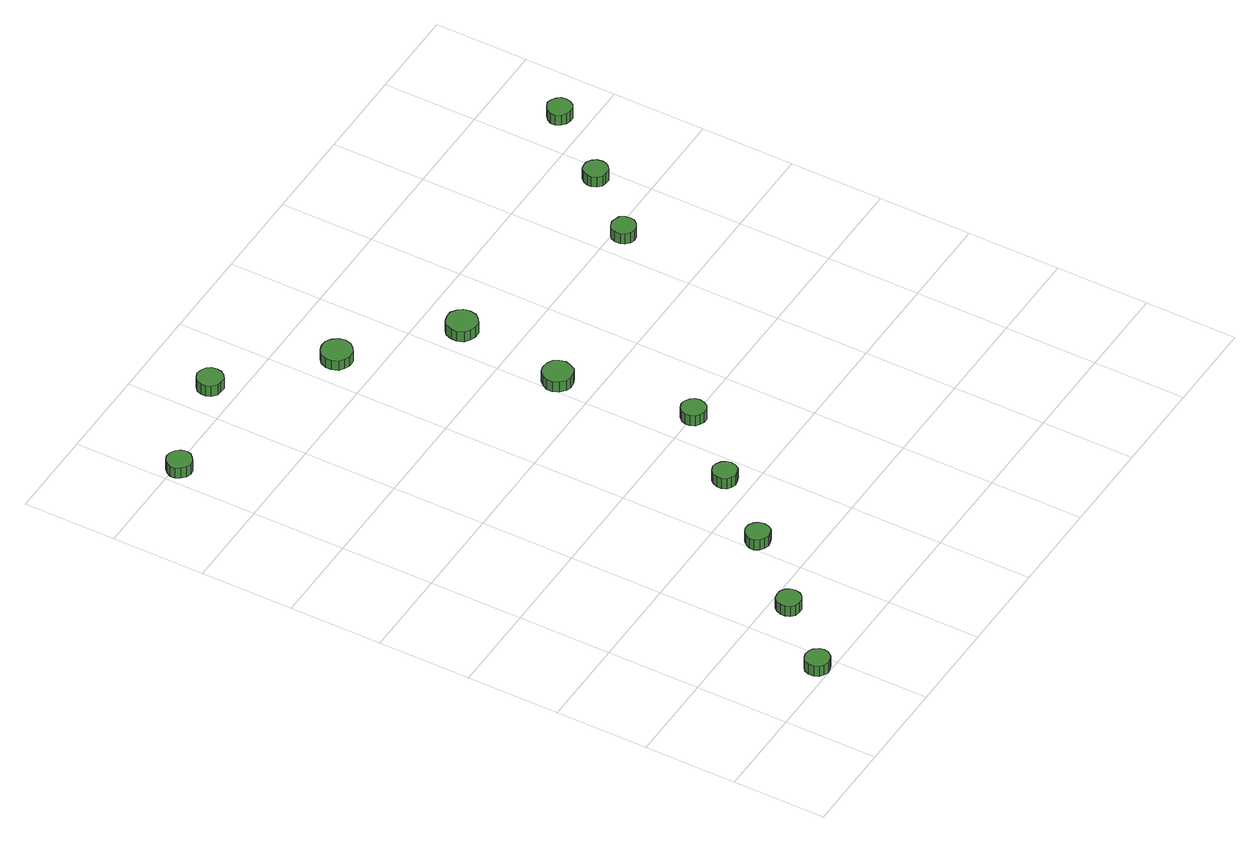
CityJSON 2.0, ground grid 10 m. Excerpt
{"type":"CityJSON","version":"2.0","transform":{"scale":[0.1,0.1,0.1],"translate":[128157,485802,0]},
"CityObjects":{
"tree1":{"type":"SolitaryVegetationObject","attributes":{"function":"something"},"geometry":[{"type":"MultiSurface","lod":"1","boundaries":[[[0,1,2,3,4,5,6,7,8,9,10,11,12,13,14]],[[15,16,17,18,19,20,21,22,23,24,25,26,27,28,29]],[[0,29,28,1]],[[1,28,27,2]],[[2,27,26,3]],[[3,26,25,4]],[[4,25,24,5]],[[5,24,23,6]],[[6,23,22,7]],[[7,22,21,8]],[[8,21,20,9]],[[9,20,19,10]],[[10,19,18,11]],[[11,18,17,12]],[[12,17,16,13]],[[13,16,15,14]],[[14,15,29,0]]]}]},
"tree2":{"type":"SolitaryVegetationObject","attributes":{"function":"something"},"geometry":[{"type":"MultiSurface","lod":"1","boundaries":[[[30,31,32,33,34,35,36,37,38,39,40,41,42,43,44]],[[45,46,47,48,49,50,51,52,53,54,55,56,57,58,59]],[[30,59,58,31]],[[31,58,57,32]],[[32,57,56,33]],[[33,56,55,34]],[[34,55,54,35]],[[35,54,53,36]],[[36,53,52,37]],[[37,52,51,38]],[[38,51,50,39]],[[39,50,49,40]],[[40,49,48,41]],[[41,48,47,42]],[[42,47,46,43]],[[43,46,45,44]],[[44,45,59,30]]]}]},
"tree3":{"type":"SolitaryVegetationObject","attributes":{"function":"something"},"geometry":[{"type":"MultiSurface","lod":"1","boundaries":[[[60,61,62,63,64,65,66,67,68,69,70,71,72,73,74]],[[75,76,77,78,79,80,81,82,83,84,85,86,87,88,89]],[[60,89,88,61]],[[61,88,87,62]],[[62,87,86,63]],[[63,86,85,64]],[[64,85,84,65]],[[65,84,83,66]],[[66,83,82,67]],[[67,82,81,68]],[[68,81,80,69]],[[69,80,79,70]],[[70,79,78,71]],[[71,78,77,72]],[[72,77,76,73]],[[73,76,75,74]],[[74,75,89,60]]]}]},
"tree4":{"type":"SolitaryVegetationObject","attributes":{"function":"something"},"geometry":[{"type":"MultiSurface","lod":"1","boundaries":[[[90,91,92,93,94,95,96,97,98,99,100,101,102,103,104]],[[105,106,107,108,109,110,111,112,113,114,115,116,117,118,119]],[[90,119,118,91]],[[91,118,117,92]],[[92,117,116,93]],[[93,116,115,94]],[[94,115,114,95]],[[95,114,113,96]],[[96,113,112,97]],[[97,112,111,98]],[[98,111,110,99]],[[99,110,109,100]],[[100,109,108,101]],[[101,108,107,102]],[[102,107,106,103]],[[103,106,105,104]],[[104,105,119,90]]]}]},
"tree5":{"type":"SolitaryVegetationObject","attributes":{"function":"something"},"geometry":[{"type":"MultiSurface","lod":"1","boundaries":[[[120,121,122,123,124,125,126,127,128,129,130,131,132,133,134]],[[135,136,137,138,139,140,141,142,143,144,145,146,147,148,149]],[[120,149,148,121]],[[121,148,147,122]],[[122,147,146,123]],[[123,146,145,124]],[[124,145,144,125]],[[125,144,143,126]],[[126,143,142,127]],[[127,142,141,128]],[[128,141,140,129]],[[129,140,139,130]],[[130,139,138,131]],[[131,138,137,132]],[[132,137,136,133]],[[133,136,135,134]],[[134,135,149,120]]]}]},
"tree6":{"type":"SolitaryVegetationObject","attributes":{"function":"something"},"geometry":[{"type":"MultiSurface","lod":"1","boundaries":[[[150,151,152,153,154,155,156,157,158,159,160,161,162,163,164]],[[165,166,167,168,169,170,171,172,173,174,175,176,177,178,179]],[[150,179,178,151]],[[151,178,177,152]],[[152,177,176,153]],[[153,176,175,154]],[[154,175,174,155]],[[155,174,173,156]],[[156,173,172,157]],[[157,172,171,158]],[[158,171,170,159]],[[159,170,169,160]],[[160,169,168,161]],[[161,168,167,162]],[[162,167,166,163]],[[163,166,165,164]],[[164,165,179,150]]]}]},
"tree7":{"type":"SolitaryVegetationObject","attributes":{"function":"something"},"geometry":[{"type":"MultiSurface","lod":"1","boundaries":[[[180,181,182,183,184,185,186,187,188,189,190,191,192,193,194]],[[195,196,197,198,199,200,201,202,203,204,205,206,207,208,209]],[[180,209,208,181]],[[181,208,207,182]],[[182,207,206,183]],[[183,206,205,184]],[[184,205,204,185]],[[185,204,203,186]],[[186,203,202,187]],[[187,202,201,188]],[[188,201,200,189]],[[189,200,199,190]],[[190,199,198,191]],[[191,198,197,192]],[[192,197,196,193]],[[193,196,195,194]],[[194,195,209,180]]]}]},
"tree8":{"type":"SolitaryVegetationObject","attributes":{"function":"something"},"geometry":[{"type":"MultiSurface","lod":"1","boundaries":[[[210,211,212,213,214,215,216,217,218,219,220,221,222,223,224]],[[225,226,227,228,229,230,231,232,233,234,235,236,237,238,239]],[[210,239,238,211]],[[211,238,237,212]],[[212,237,236,213]],[[213,236,235,214]],[[214,235,234,215]],[[215,234,233,216]],[[216,233,232,217]],[[217,232,231,218]],[[218,231,230,219]],[[219,230,229,220]],[[220,229,228,221]],[[221,228,227,222]],[[222,227,226,223]],[[223,226,225,224]],[[224,225,239,210]]]}]},
"tree9":{"type":"SolitaryVegetationObject","attributes":{"function":"something"},"geometry":[{"type":"MultiSurface","lod":"1","boundaries":[[[240,241,242,243,244,245,246,247,248,249,250,251,252,253,254]],[[255,256,257,258,259,260,261,262,263,264,265,266,267,268,269]],[[240,269,268,241]],[[241,268,267,242]],[[242,267,266,243]],[[243,266,265,244]],[[244,265,264,245]],[[245,264,263,246]],[[246,263,262,247]],[[247,262,261,248]],[[248,261,260,249]],[[249,260,259,250]],[[250,259,258,251]],[[251,258,257,252]],[[252,257,256,253]],[[253,256,255,254]],[[254,255,269,240]]]}]},
"tree10":{"type":"SolitaryVegetationObject","attributes":{"function":"something"},"geometry":[{"type":"MultiSurface","lod":"1","boundaries":[[[270,271,272,273,274,275,276,277,278,279,280,281,282,283,284]],[[285,286,287,288,289,290,291,292,293,294,295,296,297,298,299]],[[270,299,298,271]],[[271,298,297,272]],[[272,297,296,273]],[[273,296,295,274]],[[274,295,294,275]],[[275,294,293,276]],[[276,293,292,277]],[[277,292,291,278]],[[278,291,290,279]],[[279,290,289,280]],[[280,289,288,281]],[[281,288,287,282]],[[282,287,286,283]],[[283,286,285,284]],[[284,285,299,270]]]}]},
"tree11":{"type":"SolitaryVegetationObject","attributes":{"function":"something"},"geometry":[{"type":"MultiSurface","lod":"1","boundaries":[[[300,301,302,303,304,305,306,307,308,309,310,311,312,313,314]],[[315,316,317,318,319,320,321,322,323,324,325,326,327,328,329]],[[300,329,328,301]],[[301,328,327,302]],[[302,327,326,303]],[[303,326,325,304]],[[304,325,324,305]],[[305,324,323,306]],[[306,323,322,307]],[[307,322,321,308]],[[308,321,320,309]],[[309,320,319,310]],[[310,319,318,311]],[[311,318,317,312]],[[312,317,316,313]],[[313,316,315,314]],[[314,315,329,300]]]}]},
"tree12":{"type":"SolitaryVegetationObject","attributes":{"function":"something"},"geometry":[{"type":"MultiSurface","lod":"1","boundaries":[[[330,331,332,333,334,335,336,337,338,339,340,341,342,343,344]],[[345,346,347,348,349,350,351,352,353,354,355,356,357,358,359]],[[330,359,358,331]],[[331,358,357,332]],[[332,357,356,333]],[[333,356,355,334]],[[334,355,354,335]],[[335,354,353,336]],[[336,353,352,337]],[[337,352,351,338]],[[338,351,350,339]],[[339,350,349,340]],[[340,349,348,341]],[[341,348,347,342]],[[342,347,346,343]],[[343,346,345,344]],[[344,345,359,330]]]}]},
"tree13":{"type":"SolitaryVegetationObject","attributes":{"function":"something"},"geometry":[{"type":"MultiSurface","lod":"1","boundaries":[[[360,361,362,363,364,365,366,367,368,369,370,371,372,373,374]],[[375,376,377,378,379,380,381,382,383,384,385,386,387,388,389]],[[360,389,388,361]],[[361,388,387,362]],[[362,387,386,363]],[[363,386,385,364]],[[364,385,384,365]],[[365,384,383,366]],[[366,383,382,367]],[[367,382,381,368]],[[368,381,380,369]],[[369,380,379,370]],[[370,379,378,371]],[[371,378,377,372]],[[372,377,376,373]],[[373,376,375,374]],[[374,375,389,360]]]}]}
},
"vertices":[
[97,13,18],[96,18,18],[92,23,18],[88,25,18],[82,26,18],[77,24,18],[73,21,18],[71,16,18],[71,10,18],[73,5,18],[77,2,18],[82,0,18],[88,1,18],[92,3,18],[96,8,18],[96,8,5],[92,3,5],[88,1,5],[82,0,5],[77,2,5],[73,5,5],[71,10,5],[71,16,5],[73,21,5],[77,24,5],[82,26,5],[88,25,5],[92,23,5],[96,18,5],[97,13,5],
[157,81,18],[156,86,18],[153,90,18],[148,93,18],[143,93,18],[138,92,18],[134,88,18],[132,83,18],[132,78,18],[134,73,18],[138,69,18],[143,68,18],[148,68,18],[153,71,18],[156,75,18],[156,75,5],[153,71,5],[148,68,5],[143,68,5],[138,69,5],[134,73,5],[132,78,5],[132,83,5],[134,88,5],[138,92,5],[143,93,5],[148,93,5],[153,90,5],[156,86,5],[157,81,5],
[33,695,17],[32,701,17],[28,705,17],[24,708,17],[18,709,17],[13,707,17],[9,703,17],[6,698,17],[6,693,17],[9,688,17],[13,684,17],[18,682,17],[24,683,17],[28,686,17],[32,690,17],[32,690,4],[28,686,4],[24,683,4],[18,682,4],[13,684,4],[9,688,4],[6,693,4],[6,698,4],[9,703,4],[13,707,4],[18,709,4],[24,708,4],[28,705,4],[32,701,4],[33,695,4],
[225,155,18],[224,160,18],[221,164,18],[216,167,18],[211,168,18],[206,166,18],[202,162,18],[199,157,18],[199,152,18],[202,147,18],[206,144,18],[211,142,18],[216,143,18],[221,145,18],[224,150,18],[224,150,5],[221,145,5],[216,143,5],[211,142,5],[206,144,5],[202,147,5],[199,152,5],[199,157,5],[202,162,5],[206,166,5],[211,168,5],[216,167,5],[221,164,5],[224,160,5],[225,155,5],
[285,227,18],[284,232,18],[281,236,18],[276,239,18],[271,240,18],[266,238,18],[262,234,18],[260,229,18],[260,224,18],[262,219,18],[266,216,18],[271,214,18],[276,215,18],[281,217,18],[284,222,18],[284,222,5],[281,217,5],[276,215,5],[271,214,5],[266,216,5],[262,219,5],[260,224,5],[260,229,5],[262,234,5],[266,238,5],[271,240,5],[276,239,5],[281,236,5],[284,232,5],[285,227,5],
[149,728,19],[148,734,19],[145,738,19],[140,741,19],[134,742,19],[129,740,19],[124,736,19],[122,731,19],[122,725,19],[124,720,19],[129,716,19],[134,715,19],[140,715,19],[145,718,19],[148,723,19],[148,723,6],[145,718,6],[140,715,6],[134,715,6],[129,716,6],[124,720,6],[122,725,6],[122,731,6],[124,736,6],[129,740,6],[134,742,6],[140,741,6],[145,738,6],[148,734,6],[149,728,6],
[348,299,18],[347,304,18],[344,308,18],[339,311,18],[334,312,18],[329,310,18],[325,306,18],[323,301,18],[323,296,18],[325,291,18],[329,288,18],[334,286,18],[339,286,18],[344,289,18],[347,294,18],[347,294,5],[344,289,5],[339,286,5],[334,286,5],[329,288,5],[325,291,5],[323,296,5],[323,301,5],[325,306,5],[329,310,5],[334,312,5],[339,311,5],[344,308,5],[347,304,5],[348,299,5],
[250,642,17],[248,649,17],[244,654,17],[238,658,17],[231,658,17],[225,656,17],[220,652,17],[217,645,17],[217,639,17],[220,632,17],[225,628,17],[231,626,17],[238,626,17],[244,630,17],[248,635,17],[248,635,5],[244,630,5],[238,626,5],[231,626,5],[225,628,5],[220,632,5],[217,639,5],[217,645,5],[220,652,5],[225,656,5],[231,658,5],[238,658,5],[244,654,5],[248,649,5],[250,642,5],
[329,439,19],[327,446,19],[324,451,19],[318,454,19],[311,455,19],[305,453,19],[300,448,19],[297,442,19],[297,436,19],[300,430,19],[305,425,19],[311,423,19],[318,424,19],[324,427,19],[327,433,19],[327,433,6],[324,427,6],[318,424,6],[311,423,6],[305,425,6],[300,430,6],[297,436,6],[297,442,6],[300,448,6],[305,453,6],[311,455,6],[318,454,6],[324,451,6],[327,446,6],[329,439,6],
[346,557,18],[345,564,18],[341,569,18],[335,573,18],[328,573,18],[322,571,18],[317,567,18],[314,560,18],[314,554,18],[317,547,18],[322,543,18],[328,541,18],[335,541,18],[341,545,18],[345,550,18],[345,550,5],[341,545,5],[335,541,5],[328,541,5],[322,543,5],[317,547,5],[314,554,5],[314,560,5],[317,567,5],[322,571,5],[328,573,5],[335,573,5],[341,569,5],[345,564,5],[346,557,5],
[540,489,19],[539,494,19],[536,499,19],[531,501,19],[526,502,19],[521,500,19],[517,497,19],[515,492,19],[515,486,19],[517,482,19],[521,478,19],[526,476,19],[531,477,19],[536,480,19],[539,484,19],[539,484,6],[536,480,6],[531,477,6],[526,476,6],[521,478,6],[517,482,6],[515,486,6],[515,492,6],[517,497,6],[521,500,6],[526,502,6],[531,501,6],[536,499,6],[539,494,6],[540,489,6],
[598,554,18],[597,560,18],[594,564,18],[589,567,18],[584,567,18],[579,566,18],[575,562,18],[573,557,18],[573,552,18],[575,547,18],[579,543,18],[584,542,18],[589,542,18],[594,545,18],[597,549,18],[597,549,5],[594,545,5],[589,542,5],[584,542,5],[579,543,5],[575,547,5],[573,552,5],[573,557,5],[575,562,5],[579,566,5],[584,567,5],[589,567,5],[594,564,5],[597,560,5],[598,554,5],
[658,630,18],[657,635,18],[654,639,18],[649,642,18],[644,643,18],[639,641,18],[635,637,18],[632,632,18],[632,627,18],[635,622,18],[639,619,18],[644,617,18],[649,617,18],[654,620,18],[657,625,18],[657,625,5],[654,620,5],[649,617,5],[644,617,5],[639,619,5],[635,622,5],[632,627,5],[632,632,5],[635,637,5],[639,641,5],[644,643,5],[649,642,5],[654,639,5],[657,635,5],[658,630,5]
]}
